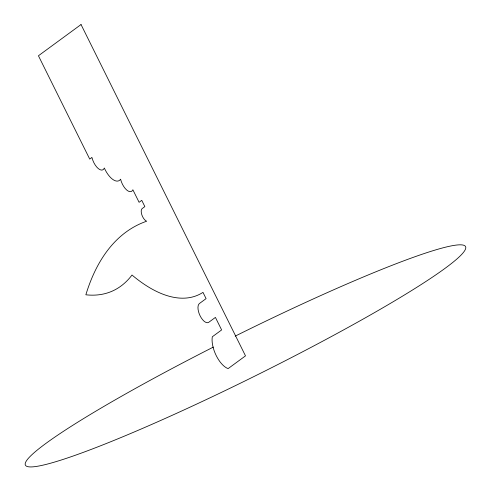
<?xml version="1.0" encoding="UTF-8"?>
<svg xmlns="http://www.w3.org/2000/svg" width="491" height="491" viewBox="0 0 491 491"><rect width="100%" height="100%" fill="white"/><g stroke="black" fill="none" stroke-linecap="round" stroke-linejoin="round"><path stroke-width="0.74" d="M235.183 336.126A245.696 22.267 -26.4 0 1 444.478 268.755A245.696 22.267 -26.4 0 1 68.396 457.655A245.696 22.267 -26.4 0 1 213.333 347.1M81.033 24.55L38.433 55.765L89.724 159.09L91.885 157.507L92.062 157.869A11.41 5.266 66.3 0 0 98.274 168.566A11.41 5.266 66.3 0 0 104.338 168.039A17.547 8.095 66.3 0 0 120.59 179.203A11.41 5.266 66.3 0 0 126.703 190.023A11.41 5.266 66.3 0 0 132.871 189.772L139.088 202.298L141.752 200.346L144.857 206.607L142.194 208.558A7.021 3.241 66.3 0 0 141.93 215.083A7.021 3.241 66.3 0 0 146.662 221.22A361.474 166.78 66.3 0 0 85.857 294.79A214.328 98.887 66.3 0 0 132.005 275.028A165.406 76.314 66.3 0 0 202.986 292.366L206.091 298.632L199.438 303.506A10.532 4.861 66.3 0 0 200.107 315.83A10.532 4.861 66.3 0 0 208.761 322.292L215.414 317.413L221.631 329.94L212.315 336.771A20.383 9.403 66.3 0 0 216.224 355.613A20.383 9.403 66.3 0 0 228.119 368.606L245.5 355.865L81.033 24.55"/></g></svg>
